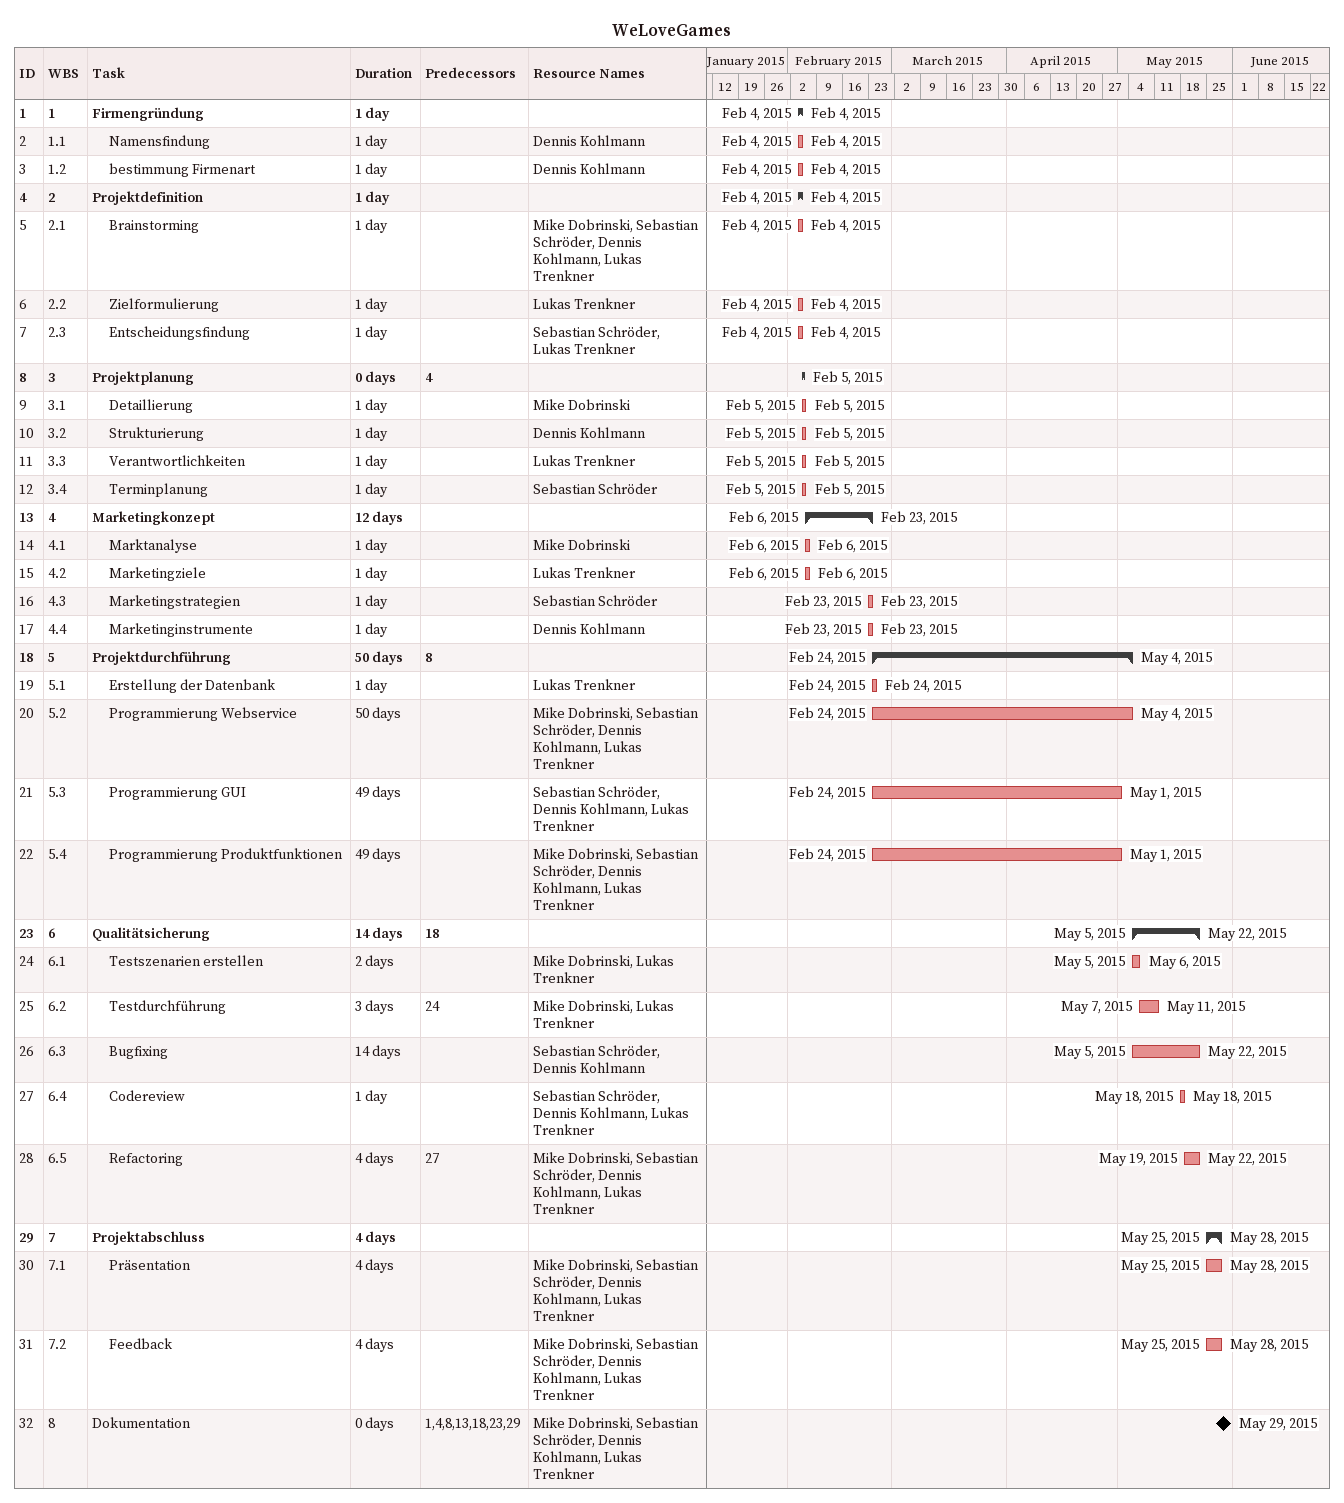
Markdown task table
WeLoveGames

| ID | WBS | Task | Duration | Start | Finish | Predecessors | Resources |
|---|---|---|---|---|---|---|---|
| 1 | 1 | **Firmengründung** | 1d | 2015-02-04 | 2015-02-04 |  |  |
| 2 | 1.1 | Namensfindung | 1d | 2015-02-04 | 2015-02-04 |  | Dennis Kohlmann |
| 3 | 1.2 | bestimmung Firmenart | 1d | 2015-02-04 | 2015-02-04 |  | Dennis Kohlmann |
| 4 | 2 | **Projektdefinition** | 1d | 2015-02-04 | 2015-02-04 |  |  |
| 5 | 2.1 | Brainstorming | 1d | 2015-02-04 | 2015-02-04 |  | Mike Dobrinski, Sebastian Schröder, Dennis Kohlmann, Lukas Trenkner |
| 6 | 2.2 | Zielformulierung | 1d | 2015-02-04 | 2015-02-04 |  | Lukas Trenkner |
| 7 | 2.3 | Entscheidungsfindung | 1d | 2015-02-04 | 2015-02-04 |  | Sebastian Schröder, Lukas Trenkner |
| 8 | 3 | **Projektplanung** | 0d | 2015-02-05 | 2015-02-05 | 4 |  |
| 9 | 3.1 | Detaillierung | 1d | 2015-02-05 | 2015-02-05 |  | Mike Dobrinski |
| 10 | 3.2 | Strukturierung | 1d | 2015-02-05 | 2015-02-05 |  | Dennis Kohlmann |
| 11 | 3.3 | Verantwortlichkeiten | 1d | 2015-02-05 | 2015-02-05 |  | Lukas Trenkner |
| 12 | 3.4 | Terminplanung | 1d | 2015-02-05 | 2015-02-05 |  | Sebastian Schröder |
| 13 | 4 | **Marketingkonzept** | 12d | 2015-02-06 | 2015-02-23 |  |  |
| 14 | 4.1 | Marktanalyse | 1d | 2015-02-06 | 2015-02-06 |  | Mike Dobrinski |
| 15 | 4.2 | Marketingziele | 1d | 2015-02-06 | 2015-02-06 |  | Lukas Trenkner |
| 16 | 4.3 | Marketingstrategien | 1d | 2015-02-23 | 2015-02-23 |  | Sebastian Schröder |
| 17 | 4.4 | Marketinginstrumente | 1d | 2015-02-23 | 2015-02-23 |  | Dennis Kohlmann |
| 18 | 5 | **Projektdurchführung** | 50d | 2015-02-24 | 2015-05-04 | 8 |  |
| 19 | 5.1 | Erstellung der Datenbank | 1d | 2015-02-24 | 2015-02-24 |  | Lukas Trenkner |
| 20 | 5.2 | Programmierung Webservice | 50d | 2015-02-24 | 2015-05-04 |  | Mike Dobrinski, Sebastian Schröder, Dennis Kohlmann, Lukas Trenkner |
| 21 | 5.3 | Programmierung GUI | 49d | 2015-02-24 | 2015-05-01 |  | Sebastian Schröder, Dennis Kohlmann, Lukas Trenkner |
| 22 | 5.4 | Programmierung Produktfunktionen | 49d | 2015-02-24 | 2015-05-01 |  | Mike Dobrinski, Sebastian Schröder, Dennis Kohlmann, Lukas Trenkner |
| 23 | 6 | **Qualitätsicherung** | 14d | 2015-05-05 | 2015-05-22 | 18 |  |
| 24 | 6.1 | Testszenarien erstellen | 2d | 2015-05-05 | 2015-05-06 |  | Mike Dobrinski, Lukas Trenkner |
| 25 | 6.2 | Testdurchführung | 3d | 2015-05-07 | 2015-05-11 | 24 | Mike Dobrinski, Lukas Trenkner |
| 26 | 6.3 | Bugfixing | 14d | 2015-05-05 | 2015-05-22 |  | Sebastian Schröder, Dennis Kohlmann |
| 27 | 6.4 | Codereview | 1d | 2015-05-18 | 2015-05-18 |  | Sebastian Schröder, Dennis Kohlmann, Lukas Trenkner |
| 28 | 6.5 | Refactoring | 4d | 2015-05-19 | 2015-05-22 | 27 | Mike Dobrinski, Sebastian Schröder, Dennis Kohlmann, Lukas Trenkner |
| 29 | 7 | **Projektabschluss** | 4d | 2015-05-25 | 2015-05-28 |  |  |
| 30 | 7.1 | Präsentation | 4d | 2015-05-25 | 2015-05-28 |  | Mike Dobrinski, Sebastian Schröder, Dennis Kohlmann, Lukas Trenkner |
| 31 | 7.2 | Feedback | 4d | 2015-05-25 | 2015-05-28 |  | Mike Dobrinski, Sebastian Schröder, Dennis Kohlmann, Lukas Trenkner |
| 32 | 8 | Dokumentation | 0d | 2015-05-29 | 2015-05-29 | 1, 4, 8, 13, 18, 23, 29 | Mike Dobrinski, Sebastian Schröder, Dennis Kohlmann, Lukas Trenkner |
